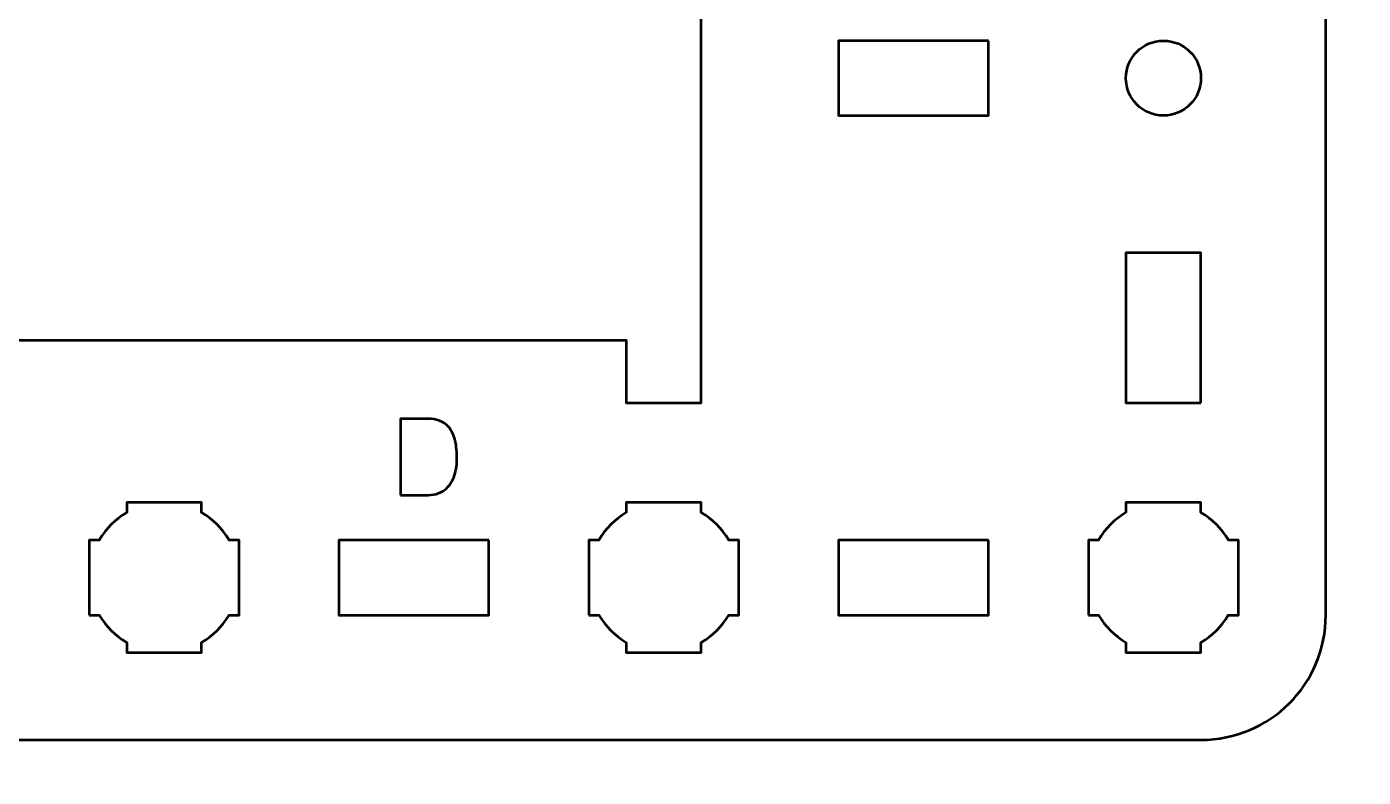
# Model space of a CAD drawing. Header units: centimetres. Extents: x -21 to 0, y -29.7 to 0.
# Drawn here: x -15.65 to -10.3, y -15.46 to -12.46 of the extents above; entities that cross this region are included whole.
import ezdxf

# ---------------------------------------------------------------- set-up
doc = ezdxf.new("R2010")
doc.units = ezdxf.units.CM
doc.header["$MEASUREMENT"] = 0
doc.layers.add('Layer 1', color=7, linetype='Continuous')

msp = doc.modelspace()

# ---------------------------------------------------------------- linework, layer by layer
at = {"layer": 'Layer 1', "lineweight": 53}
msp.add_ellipse((-11.1, -12.66228), major_axis=(0, 0.15), ratio=1, dxfattribs=at)
at = {"layer": 'Layer 1', "color": 1, "lineweight": 53}
msp.add_open_spline([(-21.00003, -29.19995), (-21.00003, -29.19995), (-21.00003, -2.89992), (-21.00003, -2.89992), (-21.00003, -2.89992), (-21.00003, -2.81709), (-20.93286, -2.74992), (-20.85003, -2.74992), (-20.85003, -2.74992), (-20.7672, -2.74992), (-20.70003, -2.68275), (-20.70003, -2.59992), (-20.70003, -2.59992), (-20.70003, -2.51709), (-20.7672, -2.44992), (-20.85003, -2.44992), (-20.85003, -2.44992), (-20.93286, -2.44992), (-21.00003, -2.38275), (-21.00003, -2.29992), (-21.00003, -2.29992), (-21.00003, -2.21709), (-20.93286, -2.14992), (-20.85003, -2.14992), (-20.85003, -2.14992), (-20.7672, -2.14992), (-20.70003, -2.08275), (-20.70003, -1.99992), (-20.70003, -1.99992), (-20.70003, -1.91709), (-20.7672, -1.84992), (-20.85003, -1.84992), (-20.85003, -1.84992), (-20.93286, -1.84992), (-21.00003, -1.78275), (-21.00003, -1.69992), (-21.00003, -1.69992), (-21.00003, -1.61709), (-20.93286, -1.54992), (-20.85003, -1.54992), (-20.85003, -1.54992), (-20.7672, -1.54992), (-20.70003, -1.48275), (-20.70003, -1.39992), (-20.70003, -1.39992), (-20.70003, -1.31709), (-20.7672, -1.24992), (-20.85003, -1.24992), (-20.85003, -1.24992), (-20.93286, -1.24992), (-21.00003, -1.18275), (-21.00003, -1.09992), (-21.00003, -1.09992), (-21.00003, -1.09992), (-21.00003, -0.49992), (-21.00003, -0.49992), (-21.00003, -0.49992), (-21.00003, -0.22295), (-20.77694, 0.00004), (-20.49994, 0.00004), (-20.49994, 0.00004), (-20.49994, 0.00004), (-0.50008, 0.00004), (-0.50008, 0.00004), (-0.50008, 0.00004), (-0.22294, 0.00004), (0.00002, -0.22295), (0.00002, -0.49992), (0.00002, -0.49992), (0.00002, -0.49992), (0.00002, -29.19995), (0.00002, -29.19995), (0.00002, -29.19995), (0.00002, -29.47695), (-0.22294, -29.70004), (-0.50008, -29.70004), (-0.50008, -29.70004), (-0.50008, -29.70004), (-20.49994, -29.70004), (-20.49994, -29.70004), (-20.49994, -29.70004), (-20.77694, -29.70004), (-21.00003, -29.47695), (-21.00003, -29.19995)], degree=3, knots=[0, 0, 0, 0, 0.047619, 0.047619, 0.047619, 0.047619, 0.0952381, 0.0952381, 0.0952381, 0.0952381, 0.1428571, 0.1428571, 0.1428571, 0.1428571, 0.1904762, 0.1904762, 0.1904762, 0.1904762, 0.2380952, 0.2380952, 0.2380952, 0.2380952, 0.2857143, 0.2857143, 0.2857143, 0.2857143, 0.3333333, 0.3333333, 0.3333333, 0.3333333, 0.3809524, 0.3809524, 0.3809524, 0.3809524, 0.4285714, 0.4285714, 0.4285714, 0.4285714, 0.4761905, 0.4761905, 0.4761905, 0.4761905, 0.5238095, 0.5238095, 0.5238095, 0.5238095, 0.5714286, 0.5714286, 0.5714286, 0.5714286, 0.6190476, 0.6190476, 0.6190476, 0.6190476, 0.6666667, 0.6666667, 0.6666667, 0.6666667, 0.7142857, 0.7142857, 0.7142857, 0.7142857, 0.7619048, 0.7619048, 0.7619048, 0.7619048, 0.8095238, 0.8095238, 0.8095238, 0.8095238, 0.8571429, 0.8571429, 0.8571429, 0.8571429, 0.9047619, 0.9047619, 0.9047619, 0.9047619, 0.952381, 0.952381, 0.952381, 0.952381, 1, 1, 1, 1], dxfattribs=at)
at = {"layer": 'Layer 1', "color": 3, "lineweight": 53}
msp.add_open_spline([(-10.45004, -14.81233), (-10.45012, -15.08939), (-10.67319, -15.31227), (-10.95014, -15.31227), (-10.95014, -15.31227), (-13.71673, -15.31227), (-16.48335, -15.31227), (-19.24994, -15.31227), (-19.24994, -15.31227), (-19.52694, -15.31227), (-19.75004, -15.08918), (-19.75004, -14.81218), (-19.75004, -14.81218), (-19.75004, -14.81218), (-19.75004, -10.51232), (-19.75004, -10.51232), (-19.75004, -10.51232), (-19.75004, -10.23519), (-19.52694, -10.01223), (-19.24994, -10.01223), (-19.24994, -10.01223), (-16.48335, -10.01223), (-13.71673, -10.01223), (-10.95014, -10.01223), (-10.95014, -10.01223), (-10.67314, -10.01223), (-10.45004, -10.23532), (-10.45004, -10.51232), (-10.45004, -10.51232), (-10.45004, -10.51232), (-10.45004, -14.81233), (-10.45004, -14.81233)], degree=3, knots=[0, 0, 0, 0, 0.125, 0.125, 0.125, 0.125, 0.25, 0.25, 0.25, 0.25, 0.375, 0.375, 0.375, 0.375, 0.5, 0.5, 0.5, 0.5, 0.625, 0.625, 0.625, 0.625, 0.75, 0.75, 0.75, 0.75, 0.875, 0.875, 0.875, 0.875, 1, 1, 1, 1], dxfattribs=at)
at = {"layer": 'Layer 1', "lineweight": 53}
for points, knots in [([(-18.93759, -13.96232), (-18.93759, -13.96232), (-19.2501, -13.96232), (-19.2501, -13.96232), (-19.2501, -13.96232), (-19.2501, -12.9369), (-19.2501, -12.38773), (-19.2501, -11.36233), (-19.2501, -11.36233), (-19.2501, -11.36233), (-18.93759, -11.36233), (-18.93759, -11.36233), (-18.93759, -11.36233), (-18.93759, -11.36233), (-18.93759, -11.61225), (-18.93759, -11.61225), (-18.93759, -11.61225), (-16.51882, -11.61225), (-15.66144, -11.61226), (-13.2501, -11.61226), (-13.2501, -11.61226), (-13.2501, -11.61226), (-13.2501, -11.36233), (-13.2501, -11.36233), (-13.2501, -11.36233), (-13.2501, -11.36233), (-12.95009, -11.36233), (-12.95009, -11.36233), (-12.95009, -11.36233), (-12.95009, -12.26048), (-12.95009, -13.06417), (-12.95009, -13.96232), (-12.95009, -13.96232), (-12.95009, -13.96232), (-13.2501, -13.96232), (-13.2501, -13.96232), (-13.2501, -13.96232), (-13.2501, -13.96232), (-13.2501, -13.71225), (-13.2501, -13.71225), (-13.2501, -13.71225), (-15.69155, -13.71224), (-16.47891, -13.71223), (-18.93759, -13.71224), (-18.93759, -13.71224), (-18.93759, -13.71224), (-18.93759, -13.96232), (-18.93759, -13.96232)], [0, 0, 0, 0, 0.0833333, 0.0833333, 0.0833333, 0.0833333, 0.1666667, 0.1666667, 0.1666667, 0.1666667, 0.25, 0.25, 0.25, 0.25, 0.3333333, 0.3333333, 0.3333333, 0.3333333, 0.4166667, 0.4166667, 0.4166667, 0.4166667, 0.5, 0.5, 0.5, 0.5, 0.5833333, 0.5833333, 0.5833333, 0.5833333, 0.6666667, 0.6666667, 0.6666667, 0.6666667, 0.75, 0.75, 0.75, 0.75, 0.8333333, 0.8333333, 0.8333333, 0.8333333, 0.9166667, 0.9166667, 0.9166667, 0.9166667, 1, 1, 1, 1]), ([(-11.80009, -12.51232), (-11.80009, -12.51232), (-11.80009, -12.81233), (-11.80009, -12.81233), (-11.80009, -12.81233), (-11.80009, -12.81233), (-12.40008, -12.81233), (-12.40008, -12.81233), (-12.40008, -12.81233), (-12.40008, -12.81233), (-12.40008, -12.51232), (-12.40008, -12.51232), (-12.40008, -12.51232), (-12.40008, -12.51232), (-11.80009, -12.51232), (-11.80009, -12.51232)], [0, 0, 0, 0, 0.25, 0.25, 0.25, 0.25, 0.5, 0.5, 0.5, 0.5, 0.75, 0.75, 0.75, 0.75, 1, 1, 1, 1]), ([(-10.95009, -13.96232), (-10.95009, -13.96232), (-11.2501, -13.96232), (-11.2501, -13.96232), (-11.2501, -13.96232), (-11.2501, -13.96232), (-11.2501, -13.36233), (-11.2501, -13.36233), (-11.2501, -13.36233), (-11.2501, -13.36233), (-10.95009, -13.36233), (-10.95009, -13.36233), (-10.95009, -13.36233), (-10.95009, -13.36233), (-10.95009, -13.96232), (-10.95009, -13.96232)], [0, 0, 0, 0, 0.25, 0.25, 0.25, 0.25, 0.5, 0.5, 0.5, 0.5, 0.75, 0.75, 0.75, 0.75, 1, 1, 1, 1]), ([(-15.39999, -14.81232), (-15.39999, -14.81232), (-15.39999, -14.6638), (-15.39999, -14.6638), (-15.39999, -14.6638), (-15.39999, -14.6638), (-15.40001, -14.66225), (-15.40001, -14.66225), (-15.40001, -14.66225), (-15.40001, -14.66225), (-15.39999, -14.6607), (-15.39999, -14.6607), (-15.39999, -14.6607), (-15.39999, -14.6607), (-15.39999, -14.51232), (-15.39999, -14.51232), (-15.39999, -14.51232), (-15.39999, -14.51232), (-15.3599, -14.51232), (-15.3599, -14.51232), (-15.3599, -14.51232), (-15.33355, -14.46675), (-15.29555, -14.42877), (-15.25, -14.40241), (-15.25, -14.40241), (-15.25, -14.40241), (-15.25, -14.36232), (-15.25, -14.36232), (-15.25, -14.36232), (-15.25, -14.36232), (-15.10595, -14.36232), (-15.10595, -14.36232), (-15.10595, -14.36232), (-15.10595, -14.36232), (-15.10001, -14.36226), (-15.10001, -14.36226), (-15.10001, -14.36226), (-15.10001, -14.36226), (-15.09407, -14.36232), (-15.09407, -14.36232), (-15.09407, -14.36232), (-15.09407, -14.36232), (-14.95, -14.36232), (-14.95, -14.36232), (-14.95, -14.36232), (-14.95, -14.36232), (-14.95, -14.40239), (-14.95, -14.40239), (-14.95, -14.40239), (-14.90443, -14.42875), (-14.86644, -14.46674), (-14.8401, -14.51232), (-14.8401, -14.51232), (-14.8401, -14.51232), (-14.8, -14.51232), (-14.8, -14.51232), (-14.8, -14.51232), (-14.8, -14.51232), (-14.8, -14.81232), (-14.8, -14.81232), (-14.8, -14.81232), (-14.8, -14.81232), (-14.84019, -14.81232), (-14.84019, -14.81232), (-14.84019, -14.81232), (-14.86653, -14.85782), (-14.90449, -14.89576), (-14.95, -14.9221), (-14.95, -14.9221), (-14.95, -14.9221), (-14.95, -14.96231), (-14.95, -14.96231), (-14.95, -14.96231), (-14.95, -14.96231), (-15.25, -14.96231), (-15.25, -14.96231), (-15.25, -14.96231), (-15.25, -14.96231), (-15.25, -14.92208), (-15.25, -14.92208), (-15.25, -14.92208), (-15.2955, -14.89574), (-15.33346, -14.85781), (-15.3598, -14.81232), (-15.3598, -14.81232), (-15.3598, -14.81232), (-15.39999, -14.81232), (-15.39999, -14.81232)], [0, 0, 0, 0, 0.0454545, 0.0454545, 0.0454545, 0.0454545, 0.0909091, 0.0909091, 0.0909091, 0.0909091, 0.1363636, 0.1363636, 0.1363636, 0.1363636, 0.1818182, 0.1818182, 0.1818182, 0.1818182, 0.2272727, 0.2272727, 0.2272727, 0.2272727, 0.2727273, 0.2727273, 0.2727273, 0.2727273, 0.3181818, 0.3181818, 0.3181818, 0.3181818, 0.3636364, 0.3636364, 0.3636364, 0.3636364, 0.4090909, 0.4090909, 0.4090909, 0.4090909, 0.4545455, 0.4545455, 0.4545455, 0.4545455, 0.5, 0.5, 0.5, 0.5, 0.5454545, 0.5454545, 0.5454545, 0.5454545, 0.5909091, 0.5909091, 0.5909091, 0.5909091, 0.6363636, 0.6363636, 0.6363636, 0.6363636, 0.6818182, 0.6818182, 0.6818182, 0.6818182, 0.7272727, 0.7272727, 0.7272727, 0.7272727, 0.7727273, 0.7727273, 0.7727273, 0.7727273, 0.8181818, 0.8181818, 0.8181818, 0.8181818, 0.8636364, 0.8636364, 0.8636364, 0.8636364, 0.9090909, 0.9090909, 0.9090909, 0.9090909, 0.9545455, 0.9545455, 0.9545455, 0.9545455, 1, 1, 1, 1]), ([(-13.39999, -14.81232), (-13.39999, -14.81232), (-13.39999, -14.6638), (-13.39999, -14.6638), (-13.39999, -14.6638), (-13.39999, -14.6638), (-13.40001, -14.66225), (-13.40001, -14.66225), (-13.40001, -14.66225), (-13.40001, -14.66225), (-13.39999, -14.6607), (-13.39999, -14.6607), (-13.39999, -14.6607), (-13.39999, -14.6607), (-13.39999, -14.51232), (-13.39999, -14.51232), (-13.39999, -14.51232), (-13.39999, -14.51232), (-13.3599, -14.51232), (-13.3599, -14.51232), (-13.3599, -14.51232), (-13.33355, -14.46675), (-13.29555, -14.42877), (-13.25, -14.40241), (-13.25, -14.40241), (-13.25, -14.40241), (-13.25, -14.36232), (-13.25, -14.36232), (-13.25, -14.36232), (-13.25, -14.36232), (-13.10595, -14.36232), (-13.10595, -14.36232), (-13.10595, -14.36232), (-13.10595, -14.36232), (-13.10001, -14.36226), (-13.10001, -14.36226), (-13.10001, -14.36226), (-13.10001, -14.36226), (-13.09407, -14.36232), (-13.09407, -14.36232), (-13.09407, -14.36232), (-13.09407, -14.36232), (-12.95, -14.36232), (-12.95, -14.36232), (-12.95, -14.36232), (-12.95, -14.36232), (-12.95, -14.40239), (-12.95, -14.40239), (-12.95, -14.40239), (-12.90443, -14.42875), (-12.86644, -14.46674), (-12.8401, -14.51232), (-12.8401, -14.51232), (-12.8401, -14.51232), (-12.8, -14.51232), (-12.8, -14.51232), (-12.8, -14.51232), (-12.8, -14.51232), (-12.8, -14.81232), (-12.8, -14.81232), (-12.8, -14.81232), (-12.8, -14.81232), (-12.84019, -14.81232), (-12.84019, -14.81232), (-12.84019, -14.81232), (-12.86653, -14.85782), (-12.90449, -14.89576), (-12.95, -14.9221), (-12.95, -14.9221), (-12.95, -14.9221), (-12.95, -14.96231), (-12.95, -14.96231), (-12.95, -14.96231), (-12.95, -14.96231), (-13.25, -14.96231), (-13.25, -14.96231), (-13.25, -14.96231), (-13.25, -14.96231), (-13.25, -14.92208), (-13.25, -14.92208), (-13.25, -14.92208), (-13.2955, -14.89574), (-13.33346, -14.85781), (-13.3598, -14.81232), (-13.3598, -14.81232), (-13.3598, -14.81232), (-13.39999, -14.81232), (-13.39999, -14.81232)], [0, 0, 0, 0, 0.0454545, 0.0454545, 0.0454545, 0.0454545, 0.0909091, 0.0909091, 0.0909091, 0.0909091, 0.1363636, 0.1363636, 0.1363636, 0.1363636, 0.1818182, 0.1818182, 0.1818182, 0.1818182, 0.2272727, 0.2272727, 0.2272727, 0.2272727, 0.2727273, 0.2727273, 0.2727273, 0.2727273, 0.3181818, 0.3181818, 0.3181818, 0.3181818, 0.3636364, 0.3636364, 0.3636364, 0.3636364, 0.4090909, 0.4090909, 0.4090909, 0.4090909, 0.4545455, 0.4545455, 0.4545455, 0.4545455, 0.5, 0.5, 0.5, 0.5, 0.5454545, 0.5454545, 0.5454545, 0.5454545, 0.5909091, 0.5909091, 0.5909091, 0.5909091, 0.6363636, 0.6363636, 0.6363636, 0.6363636, 0.6818182, 0.6818182, 0.6818182, 0.6818182, 0.7272727, 0.7272727, 0.7272727, 0.7272727, 0.7727273, 0.7727273, 0.7727273, 0.7727273, 0.8181818, 0.8181818, 0.8181818, 0.8181818, 0.8636364, 0.8636364, 0.8636364, 0.8636364, 0.9090909, 0.9090909, 0.9090909, 0.9090909, 0.9545455, 0.9545455, 0.9545455, 0.9545455, 1, 1, 1, 1]), ([(-11.39999, -14.81232), (-11.39999, -14.81232), (-11.39999, -14.6638), (-11.39999, -14.6638), (-11.39999, -14.6638), (-11.39999, -14.6638), (-11.40001, -14.66225), (-11.40001, -14.66225), (-11.40001, -14.66225), (-11.40001, -14.66225), (-11.39999, -14.6607), (-11.39999, -14.6607), (-11.39999, -14.6607), (-11.39999, -14.6607), (-11.39999, -14.51232), (-11.39999, -14.51232), (-11.39999, -14.51232), (-11.39999, -14.51232), (-11.3599, -14.51232), (-11.3599, -14.51232), (-11.3599, -14.51232), (-11.33355, -14.46675), (-11.29555, -14.42877), (-11.25, -14.40241), (-11.25, -14.40241), (-11.25, -14.40241), (-11.25, -14.36232), (-11.25, -14.36232), (-11.25, -14.36232), (-11.25, -14.36232), (-11.10595, -14.36232), (-11.10595, -14.36232), (-11.10595, -14.36232), (-11.10595, -14.36232), (-11.10001, -14.36226), (-11.10001, -14.36226), (-11.10001, -14.36226), (-11.10001, -14.36226), (-11.09407, -14.36232), (-11.09407, -14.36232), (-11.09407, -14.36232), (-11.09407, -14.36232), (-10.95, -14.36232), (-10.95, -14.36232), (-10.95, -14.36232), (-10.95, -14.36232), (-10.95, -14.40239), (-10.95, -14.40239), (-10.95, -14.40239), (-10.90443, -14.42875), (-10.86644, -14.46674), (-10.8401, -14.51232), (-10.8401, -14.51232), (-10.8401, -14.51232), (-10.8, -14.51232), (-10.8, -14.51232), (-10.8, -14.51232), (-10.8, -14.51232), (-10.8, -14.81232), (-10.8, -14.81232), (-10.8, -14.81232), (-10.8, -14.81232), (-10.84019, -14.81232), (-10.84019, -14.81232), (-10.84019, -14.81232), (-10.86653, -14.85782), (-10.90449, -14.89576), (-10.95, -14.9221), (-10.95, -14.9221), (-10.95, -14.9221), (-10.95, -14.96231), (-10.95, -14.96231), (-10.95, -14.96231), (-10.95, -14.96231), (-11.25, -14.96231), (-11.25, -14.96231), (-11.25, -14.96231), (-11.25, -14.96231), (-11.25, -14.92208), (-11.25, -14.92208), (-11.25, -14.92208), (-11.2955, -14.89574), (-11.33346, -14.85781), (-11.3598, -14.81232), (-11.3598, -14.81232), (-11.3598, -14.81232), (-11.39999, -14.81232), (-11.39999, -14.81232)], [0, 0, 0, 0, 0.0454545, 0.0454545, 0.0454545, 0.0454545, 0.0909091, 0.0909091, 0.0909091, 0.0909091, 0.1363636, 0.1363636, 0.1363636, 0.1363636, 0.1818182, 0.1818182, 0.1818182, 0.1818182, 0.2272727, 0.2272727, 0.2272727, 0.2272727, 0.2727273, 0.2727273, 0.2727273, 0.2727273, 0.3181818, 0.3181818, 0.3181818, 0.3181818, 0.3636364, 0.3636364, 0.3636364, 0.3636364, 0.4090909, 0.4090909, 0.4090909, 0.4090909, 0.4545455, 0.4545455, 0.4545455, 0.4545455, 0.5, 0.5, 0.5, 0.5, 0.5454545, 0.5454545, 0.5454545, 0.5454545, 0.5909091, 0.5909091, 0.5909091, 0.5909091, 0.6363636, 0.6363636, 0.6363636, 0.6363636, 0.6818182, 0.6818182, 0.6818182, 0.6818182, 0.7272727, 0.7272727, 0.7272727, 0.7272727, 0.7727273, 0.7727273, 0.7727273, 0.7727273, 0.8181818, 0.8181818, 0.8181818, 0.8181818, 0.8636364, 0.8636364, 0.8636364, 0.8636364, 0.9090909, 0.9090909, 0.9090909, 0.9090909, 0.9545455, 0.9545455, 0.9545455, 0.9545455, 1, 1, 1, 1]), ([(-13.80009, -14.51232), (-13.80009, -14.51232), (-13.80009, -14.81233), (-13.80009, -14.81233), (-13.80009, -14.81233), (-13.80009, -14.81233), (-14.40008, -14.81233), (-14.40008, -14.81233), (-14.40008, -14.81233), (-14.40008, -14.81233), (-14.40008, -14.51232), (-14.40008, -14.51232), (-14.40008, -14.51232), (-14.40008, -14.51232), (-13.80009, -14.51232), (-13.80009, -14.51232)], [0, 0, 0, 0, 0.25, 0.25, 0.25, 0.25, 0.5, 0.5, 0.5, 0.5, 0.75, 0.75, 0.75, 0.75, 1, 1, 1, 1]), ([(-11.80009, -14.51232), (-11.80009, -14.51232), (-11.80009, -14.81233), (-11.80009, -14.81233), (-11.80009, -14.81233), (-11.80009, -14.81233), (-12.40008, -14.81233), (-12.40008, -14.81233), (-12.40008, -14.81233), (-12.40008, -14.81233), (-12.40008, -14.51232), (-12.40008, -14.51232), (-12.40008, -14.51232), (-12.40008, -14.51232), (-11.80009, -14.51232), (-11.80009, -14.51232)], [0, 0, 0, 0, 0.25, 0.25, 0.25, 0.25, 0.5, 0.5, 0.5, 0.5, 0.75, 0.75, 0.75, 0.75, 1, 1, 1, 1])]:
    msp.add_open_spline(points, degree=3, knots=knots, dxfattribs=at)
at = {"layer": 'Layer 1', "color": 5, "lineweight": 53}
msp.add_open_spline([(-14.1536, -14.3321), (-14.1536, -14.3321), (-14.1536, -14.02688), (-14.1536, -14.02688), (-14.1536, -14.02688), (-14.1536, -14.02688), (-14.04353, -14.02688), (-14.04353, -14.02688), (-14.04353, -14.02688), (-14.02681, -14.02695), (-14.01235, -14.02914), (-14.00014, -14.03344), (-14.00014, -14.03344), (-13.98801, -14.03774), (-13.97771, -14.04367), (-13.96938, -14.05115), (-13.96938, -14.05115), (-13.96099, -14.0587), (-13.95421, -14.06738), (-13.94892, -14.07711), (-13.94892, -14.07711), (-13.94363, -14.08692), (-13.93954, -14.09736), (-13.93664, -14.10844), (-13.93664, -14.10844), (-13.93375, -14.11945), (-13.93171, -14.13067), (-13.93044, -14.14202), (-13.93044, -14.14202), (-13.92917, -14.15338), (-13.92832, -14.16439), (-13.92797, -14.17504), (-13.92797, -14.17504), (-13.92747, -14.1857), (-13.92782, -14.19692), (-13.92895, -14.2087), (-13.92895, -14.2087), (-13.93008, -14.22048), (-13.9322, -14.23226), (-13.93537, -14.24398), (-13.93537, -14.24398), (-13.93848, -14.25569), (-13.94292, -14.26684), (-13.94864, -14.27735), (-13.94864, -14.27735), (-13.95428, -14.28793), (-13.96148, -14.29732), (-13.97009, -14.3055), (-13.97009, -14.3055), (-13.97877, -14.31369), (-13.98914, -14.32018), (-14.00127, -14.3249), (-14.00127, -14.3249), (-14.01341, -14.32963), (-14.02752, -14.33203), (-14.04353, -14.3321), (-14.04353, -14.3321), (-14.04353, -14.3321), (-14.1536, -14.3321), (-14.1536, -14.3321)], degree=3, knots=[0, 0, 0, 0, 0.0666667, 0.0666667, 0.0666667, 0.0666667, 0.1333333, 0.1333333, 0.1333333, 0.1333333, 0.2, 0.2, 0.2, 0.2, 0.2666667, 0.2666667, 0.2666667, 0.2666667, 0.3333333, 0.3333333, 0.3333333, 0.3333333, 0.4, 0.4, 0.4, 0.4, 0.4666667, 0.4666667, 0.4666667, 0.4666667, 0.5333333, 0.5333333, 0.5333333, 0.5333333, 0.6, 0.6, 0.6, 0.6, 0.6666667, 0.6666667, 0.6666667, 0.6666667, 0.7333333, 0.7333333, 0.7333333, 0.7333333, 0.8, 0.8, 0.8, 0.8, 0.8666667, 0.8666667, 0.8666667, 0.8666667, 0.9333333, 0.9333333, 0.9333333, 0.9333333, 1, 1, 1, 1], dxfattribs=at)
msp.add_open_spline([(-14.1536, -14.3321), (-14.1536, -14.3321), (-14.1536, -14.02688), (-14.1536, -14.02688), (-14.1536, -14.02688), (-14.1536, -14.02688), (-14.04353, -14.02688), (-14.04353, -14.02688), (-14.04353, -14.02688), (-14.02681, -14.02695), (-14.01235, -14.02914), (-14.00014, -14.03344), (-14.00014, -14.03344), (-13.98801, -14.03774), (-13.97771, -14.04367), (-13.96938, -14.05115), (-13.96938, -14.05115), (-13.96099, -14.0587), (-13.95421, -14.06738), (-13.94892, -14.07711), (-13.94892, -14.07711), (-13.94363, -14.08692), (-13.93954, -14.09736), (-13.93664, -14.10844), (-13.93664, -14.10844), (-13.93375, -14.11945), (-13.93171, -14.13067), (-13.93044, -14.14202), (-13.93044, -14.14202), (-13.92917, -14.15338), (-13.92832, -14.16439), (-13.92797, -14.17504), (-13.92797, -14.17504), (-13.92747, -14.1857), (-13.92782, -14.19692), (-13.92895, -14.2087), (-13.92895, -14.2087), (-13.93008, -14.22048), (-13.9322, -14.23226), (-13.93537, -14.24398), (-13.93537, -14.24398), (-13.93848, -14.25569), (-13.94292, -14.26684), (-13.94864, -14.27735), (-13.94864, -14.27735), (-13.95428, -14.28793), (-13.96148, -14.29732), (-13.97009, -14.3055), (-13.97009, -14.3055), (-13.97877, -14.31369), (-13.98914, -14.32018), (-14.00127, -14.3249), (-14.00127, -14.3249), (-14.01341, -14.32963), (-14.02752, -14.33203), (-14.04353, -14.3321), (-14.04353, -14.3321), (-14.04353, -14.3321), (-14.1536, -14.3321), (-14.1536, -14.3321)], degree=3, knots=[0, 0, 0, 0, 0.0666667, 0.0666667, 0.0666667, 0.0666667, 0.1333333, 0.1333333, 0.1333333, 0.1333333, 0.2, 0.2, 0.2, 0.2, 0.2666667, 0.2666667, 0.2666667, 0.2666667, 0.3333333, 0.3333333, 0.3333333, 0.3333333, 0.4, 0.4, 0.4, 0.4, 0.4666667, 0.4666667, 0.4666667, 0.4666667, 0.5333333, 0.5333333, 0.5333333, 0.5333333, 0.6, 0.6, 0.6, 0.6, 0.6666667, 0.6666667, 0.6666667, 0.6666667, 0.7333333, 0.7333333, 0.7333333, 0.7333333, 0.8, 0.8, 0.8, 0.8, 0.8666667, 0.8666667, 0.8666667, 0.8666667, 0.9333333, 0.9333333, 0.9333333, 0.9333333, 1, 1, 1, 1], dxfattribs=at)

doc.saveas('drawing.dxf')
